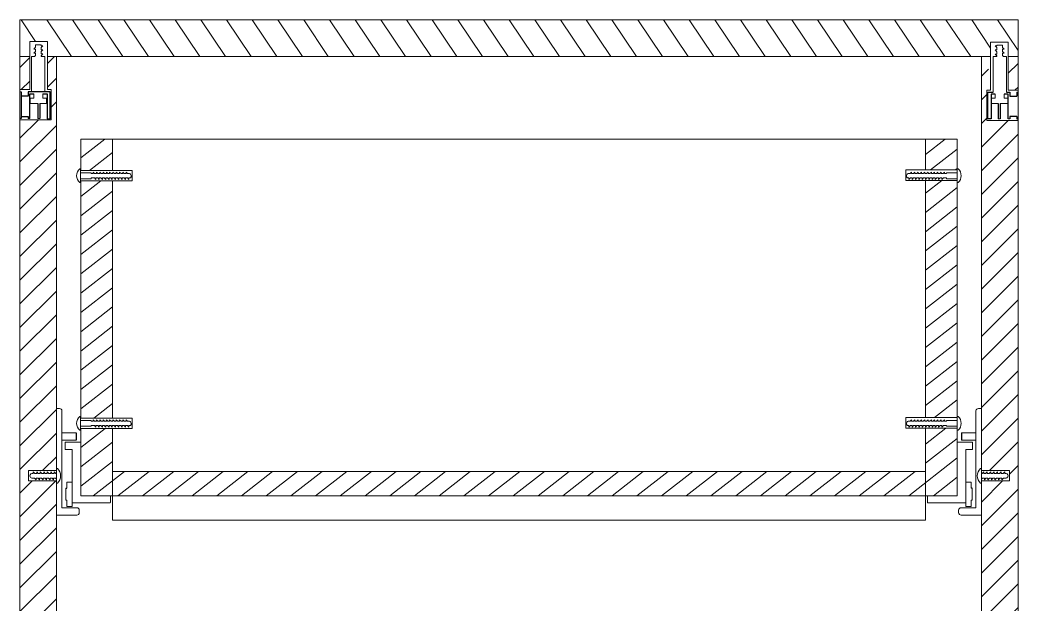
# Model space of a CAD drawing. Header units: millimetres. Extents: x 46 to 893, y 206 to 662.
# Drawn here: x 116.67 to 157.67, y 367.75 to 391.75 of the extents above; entities that cross this region are included whole.
import ezdxf

# ---------------------------------------------------------------- set-up
doc = ezdxf.new("R2010")
doc.units = ezdxf.units.MM
doc.header["$MEASUREMENT"] = 0
doc.linetypes.add('ACAD_ISO02W100', pattern=[15, 12, -3])
for name, color, linetype, lineweight in [('linee non sezionate', 8, 'Continuous', 18), ('pareti sezionate', 7, 'Continuous', 18), ('retini', 11, 'Continuous', 18), ('riquadro viti', 2, 'Continuous', 18), ('viti e cerniere', 4, 'Continuous', 13)]:
    doc.layers.add(name, color=color, linetype=linetype, lineweight=lineweight)
doc.layers.add('viti sottili', color=4, linetype='Continuous')
pattern_1 = [(45, (-302.33636, -44.7635), (-0.4861359, 0.4861359), [])]

msp = doc.modelspace()

# ---------------------------------------------------------------- hatches: boundary and pattern name
at = {"layer": 'retini'}
h = msp.add_hatch(dxfattribs=at)
h.set_pattern_fill('ANSI31', color=256, scale=7, angle=259)
h.set_pattern_definition([(304, (-302.3364, -44.7635), (0.7254079, 0.4892938), [])])
h.paths.add_polyline_path([(157.669, 391.745), (116.669, 391.745), (116.669, 390.245), (117.073, 390.245), (117.073, 390.857), (117.795, 390.857), (117.795, 390.245), (156.543, 390.24), (156.543, 390.834), (157.265, 390.834), (157.265, 390.24), (157.669, 390.24)])
h = msp.add_hatch(dxfattribs=at)
h.set_pattern_fill('ANSI31', color=256, scale=5.5)
h.set_pattern_definition(pattern_1)
h.paths.add_polyline_path([(118.169, 372.715), (118.166, 372.715), (118.166, 372.802), (117.023, 372.802), (117.023, 373.23), (118.166, 373.23), (118.166, 373.315), (118.169, 390.245), (117.795, 390.245), (117.795, 388.882), (117.954, 388.882), (117.954, 387.637), (116.669, 387.637), (116.669, 343.745), (118.169, 343.745), (118.169, 344.319), (117.67, 344.319), (117.67, 345.045), (117.695, 345.045), (118.169, 345.045), (118.169, 346.476), (117.606, 346.476), (117.606, 347.333), (118.169, 347.333), (118.169, 352.66), (118.166, 352.66), (118.166, 352.747), (117.023, 352.747), (117.023, 353.175), (118.166, 353.175), (118.166, 353.26)])
h.paths.add_polyline_path([(117.073, 390.245), (116.669, 390.245), (116.669, 388.882), (117.073, 388.882)])
h = msp.add_hatch(dxfattribs=at)
h.set_pattern_fill('ANSI31', color=256, scale=5.5)
h.set_pattern_definition(pattern_1)
h.paths.add_polyline_path([(157.669, 387.614), (156.384, 387.614), (156.384, 388.859), (156.495, 390.24), (156.169, 390.24), (156.169, 373.23), (157.313, 373.23), (157.313, 372.802), (156.169, 372.802), (156.169, 353.18), (157.313, 353.18), (157.313, 352.752), (156.169, 352.752), (156.169, 347.333), (156.778, 347.333), (156.778, 346.904), (156.778, 346.476), (156.169, 346.476), (156.169, 345.046), (156.643, 345.046), (156.668, 345.046), (156.668, 344.319), (156.169, 344.319), (156.169, 343.745), (157.669, 343.745)])
h.paths.add_polyline_path([(157.669, 390.24), (157.265, 390.24), (157.265, 388.859), (157.669, 388.859)], flags=17)
h = msp.add_hatch(dxfattribs=at)
h.set_pattern_fill('ANSI31', color=256, scale=5, angle=173)
h.set_pattern_definition([(218, (-302.33636, -44.7635), (0.3847884, -0.4925067), [])])
h.paths.add_polyline_path([(120.469, 385.131), (119.169, 385.131), (119.169, 375.385), (120.469, 375.385)])
h.paths.add_polyline_path([(120.469, 386.845), (119.169, 386.845), (119.169, 385.561), (120.469, 385.561)])
h.paths.add_polyline_path([(120.469, 374.955), (119.169, 374.955), (119.169, 372.195), (120.469, 372.195), (120.469, 373.195)])
h.paths.add_polyline_path([(153.869, 373.195), (120.469, 373.195), (120.469, 372.195), (153.869, 372.195)])
h.paths.add_polyline_path([(155.169, 385.152), (153.869, 385.152), (153.869, 375.407), (155.169, 375.407)])
h.paths.add_polyline_path([(155.169, 386.845), (153.869, 386.845), (153.869, 385.582), (155.169, 385.582)])
h.paths.add_polyline_path([(155.169, 374.976), (153.869, 374.976), (153.869, 373.195), (153.869, 372.195), (154.869, 372.195), (155.169, 372.195)])
h.paths.add_polyline_path([(120.469, 365.071), (119.169, 365.071), (119.169, 355.326), (120.469, 355.326)])
h.paths.add_polyline_path([(120.469, 366.795), (119.169, 366.795), (119.169, 365.501), (120.469, 365.501)])
h.paths.add_polyline_path([(120.469, 354.896), (119.169, 354.896), (119.169, 352.145), (120.469, 352.145), (120.469, 353.145)])
h.paths.add_polyline_path([(153.869, 353.145), (120.469, 353.145), (120.469, 352.145), (153.869, 352.145)])
h.paths.add_polyline_path([(155.169, 365.092), (153.869, 365.092), (153.869, 355.347), (155.159, 355.347), (155.159, 355.403)])
h.paths.add_polyline_path([(155.169, 366.795), (153.869, 366.795), (153.869, 365.523), (155.169, 365.523)])
h.paths.add_polyline_path([(155.169, 354.837), (155.159, 354.837), (155.159, 354.917), (153.869, 354.917), (153.869, 353.145), (153.869, 352.145), (154.869, 352.145), (155.169, 352.145)])

# ---------------------------------------------------------------- linework, layer by layer
at = {"layer": 'linee non sezionate'}
for p, q in [((120.469, 386.845), (153.869, 386.845)), ((120.469, 372.195), (120.469, 371.195)), ((153.869, 371.195), (153.869, 372.195)), ((120.469, 371.195), (153.869, 371.195))]:
    msp.add_line(p, q, dxfattribs=at)
at = {"layer": 'pareti sezionate'}
for p, q in [((157.669, 391.745), (116.669, 391.745)), ((116.669, 391.745), (116.669, 390.245)), ((116.669, 390.245), (117.073, 390.245)), ((117.795, 390.245), (156.543, 390.24)), ((118.169, 390.245), (118.169, 373.315)), ((156.169, 390.245), (156.169, 353.265)), ((157.265, 390.24), (157.669, 390.24)), ((120.469, 373.195), (153.869, 373.195)), ((118.169, 372.715), (118.169, 353.26)), ((120.469, 372.195), (153.869, 372.195))]:
    msp.add_line(p, q, dxfattribs=at)
for points in [[(118.169, 344.319), (118.169, 343.745), (116.669, 343.745), (116.669, 391.745)], [(156.169, 344.333), (156.169, 343.745), (157.669, 343.745), (157.669, 391.745)], [(120.469, 385.561), (120.469, 386.845), (119.169, 386.845), (119.169, 385.561)], [(153.869, 385.582), (153.869, 386.845), (155.169, 386.845), (155.169, 385.582)], [(119.169, 385.131), (119.169, 375.385)], [(120.469, 375.385), (120.469, 385.131)], [(153.869, 375.407), (153.869, 385.152)], [(155.169, 385.152), (155.169, 375.407)], [(119.169, 374.955), (119.169, 372.195), (120.469, 372.195), (120.469, 373.195), (120.469, 374.955)], [(155.169, 374.976), (155.169, 372.195), (154.869, 372.195), (153.869, 372.195), (153.869, 373.195), (153.869, 374.976)]]:
    msp.add_lwpolyline(points, dxfattribs=at)
at = {"layer": 'riquadro viti', "ltscale": 0.7}
for points in [[(116.669, 387.637), (117.954, 387.637), (117.954, 388.882), (117.795, 388.882), (117.795, 390.857), (117.073, 390.857), (117.073, 388.882), (116.669, 388.882)], [(157.669, 387.614), (156.384, 387.614), (156.384, 388.859), (156.543, 388.859), (156.543, 390.834), (157.265, 390.834), (157.265, 388.859), (157.669, 388.859)]]:
    msp.add_lwpolyline(points, dxfattribs=at)
at = {"layer": 'riquadro viti', "ltscale": 0.2}
for points in [[(119.169, 385.131), (121.277, 385.131), (121.277, 385.152), (121.277, 385.561), (119.169, 385.561)], [(155.169, 385.582), (153.061, 385.582), (153.061, 385.561), (153.061, 385.152), (155.169, 385.152)], [(119.169, 374.955), (121.277, 374.955), (121.277, 374.976), (121.277, 375.385), (119.169, 375.385)], [(155.169, 375.407), (153.061, 375.407), (153.061, 375.385), (153.061, 374.976), (155.169, 374.976)]]:
    msp.add_lwpolyline(points, dxfattribs=at)
at = {"layer": 'riquadro viti', "linetype": 'ACAD_ISO02W100', "ltscale": 0.2}
for points in [[(118.164, 373.23), (117.023, 373.23), (117.023, 372.802), (118.168, 372.802)], [(156.171, 373.23), (157.313, 373.23), (157.313, 372.802), (156.167, 372.802)]]:
    msp.add_lwpolyline(points, dxfattribs=at)
at = {"layer": 'viti e cerniere'}
for p, q in [((117.309, 390.625), (117.309, 390.72)), ((117.309, 390.72), (117.54, 390.72)), ((117.309, 390.456), (117.309, 390.551)), ((117.309, 390.288), (117.309, 390.383)), ((117.54, 390.72), (117.54, 390.687)), ((117.54, 390.518), (117.54, 390.613)), ((117.54, 390.35), (117.54, 390.445)), ((156.802, 390.682), (156.731, 390.682)), ((156.802, 390.608), (156.731, 390.682)), ((156.802, 390.513), (156.731, 390.513)), ((156.802, 390.44), (156.731, 390.513)), ((156.802, 390.271), (156.731, 390.345)), ((156.802, 390.345), (156.731, 390.345)), ((157.033, 390.715), (156.802, 390.715)), ((156.802, 390.715), (156.802, 390.682)), ((156.802, 390.513), (156.802, 390.608)), ((156.802, 390.345), (156.802, 390.44)), ((157.033, 390.62), (157.033, 390.715)), ((157.103, 390.546), (157.033, 390.62)), ((157.033, 390.451), (157.033, 390.546)), ((157.103, 390.546), (157.033, 390.546)), ((157.103, 390.378), (157.033, 390.451)), ((157.033, 390.283), (157.033, 390.378)), ((157.103, 390.378), (157.033, 390.378)), ((117.147, 390.246), (117.147, 388.79)), ((117.268, 390.246), (117.147, 390.246)), ((117.54, 390.246), (117.54, 390.277)), ((117.697, 390.246), (117.54, 390.246)), ((117.697, 388.79), (117.697, 390.246)), ((156.645, 388.785), (156.645, 390.24)), ((156.645, 390.24), (156.802, 390.24)), ((156.802, 390.24), (156.802, 390.271)), ((157.074, 390.24), (157.033, 390.283)), ((157.074, 390.24), (157.195, 390.24)), ((157.195, 390.24), (157.195, 388.785)), ((117.239, 388.536), (117.239, 388.707)), ((117.606, 388.536), (117.606, 388.707)), ((117.697, 388.853), (117.697, 388.853)), ((156.645, 388.848), (156.645, 388.848)), ((156.736, 388.53), (156.736, 388.702)), ((157.103, 388.53), (157.103, 388.702)), ((119.6, 385.439), (119.677, 385.439)), ((119.677, 385.495), (119.736, 385.439)), ((119.677, 385.495), (119.677, 385.439)), ((119.736, 385.439), (119.812, 385.439)), ((119.812, 385.495), (119.871, 385.439)), ((119.812, 385.495), (119.812, 385.439)), ((119.871, 385.439), (119.948, 385.439)), ((119.948, 385.495), (120.007, 385.439)), ((119.948, 385.495), (119.948, 385.439)), ((120.007, 385.439), (120.083, 385.439)), ((120.083, 385.495), (120.142, 385.439)), ((120.083, 385.495), (120.083, 385.439)), ((120.142, 385.439), (120.219, 385.439)), ((120.219, 385.495), (120.278, 385.439)), ((120.219, 385.495), (120.219, 385.439)), ((120.278, 385.439), (120.354, 385.439)), ((120.354, 385.495), (120.413, 385.439)), ((120.354, 385.495), (120.354, 385.439)), ((120.413, 385.439), (120.49, 385.439)), ((120.49, 385.495), (120.549, 385.439)), ((120.49, 385.495), (120.49, 385.439)), ((120.549, 385.439), (120.626, 385.439)), ((120.626, 385.495), (120.685, 385.439)), ((120.626, 385.495), (120.626, 385.439)), ((120.685, 385.439), (120.761, 385.439)), ((120.761, 385.495), (120.82, 385.439)), ((120.761, 385.495), (120.761, 385.439)), ((120.82, 385.439), (120.897, 385.439)), ((120.897, 385.495), (120.956, 385.439)), ((120.897, 385.495), (120.897, 385.439)), ((120.956, 385.439), (121.032, 385.439)), ((121.032, 385.495), (121.091, 385.439)), ((121.032, 385.495), (121.032, 385.439)), ((121.091, 385.439), (121.168, 385.439)), ((153.237, 385.439), (153.16, 385.439)), ((153.296, 385.495), (153.237, 385.439)), ((153.296, 385.495), (153.296, 385.439)), ((153.372, 385.439), (153.296, 385.439)), ((153.431, 385.495), (153.372, 385.439)), ((153.431, 385.495), (153.431, 385.439)), ((153.508, 385.439), (153.431, 385.439)), ((153.567, 385.495), (153.508, 385.439)), ((153.567, 385.495), (153.567, 385.439)), ((153.643, 385.439), (153.567, 385.439)), ((153.703, 385.495), (153.643, 385.439)), ((153.703, 385.495), (153.703, 385.439)), ((153.779, 385.439), (153.703, 385.439)), ((153.838, 385.495), (153.779, 385.439)), ((153.838, 385.495), (153.838, 385.439)), ((153.915, 385.439), (153.838, 385.439)), ((153.974, 385.495), (153.915, 385.439)), ((153.974, 385.495), (153.974, 385.439)), ((154.05, 385.439), (153.974, 385.439)), ((154.109, 385.495), (154.05, 385.439)), ((154.109, 385.495), (154.109, 385.439)), ((154.186, 385.439), (154.109, 385.439)), ((154.245, 385.495), (154.186, 385.439)), ((154.245, 385.495), (154.245, 385.439)), ((154.321, 385.439), (154.245, 385.439)), ((154.38, 385.495), (154.321, 385.439)), ((154.38, 385.495), (154.38, 385.439)), ((154.457, 385.439), (154.38, 385.439)), ((154.516, 385.495), (154.457, 385.439)), ((154.516, 385.495), (154.516, 385.439)), ((154.593, 385.439), (154.516, 385.439)), ((154.652, 385.495), (154.593, 385.439)), ((154.652, 385.495), (154.652, 385.439)), ((154.728, 385.439), (154.652, 385.439)), ((119.726, 385.252), (119.785, 385.196)), ((119.785, 385.252), (119.862, 385.252)), ((119.785, 385.252), (119.785, 385.196)), ((119.862, 385.252), (119.921, 385.196)), ((119.921, 385.252), (119.998, 385.252)), ((119.921, 385.252), (119.921, 385.196)), ((119.998, 385.252), (120.057, 385.196)), ((120.057, 385.252), (120.133, 385.252)), ((120.057, 385.252), (120.057, 385.196)), ((120.133, 385.252), (120.192, 385.196)), ((120.192, 385.252), (120.269, 385.252)), ((120.192, 385.252), (120.192, 385.196)), ((120.269, 385.252), (120.328, 385.196)), ((120.328, 385.252), (120.404, 385.252)), ((120.328, 385.252), (120.328, 385.196)), ((120.404, 385.252), (120.463, 385.196)), ((120.463, 385.252), (120.54, 385.252)), ((120.463, 385.252), (120.463, 385.196)), ((120.54, 385.252), (120.599, 385.196)), ((120.599, 385.252), (120.675, 385.252)), ((120.599, 385.252), (120.599, 385.196)), ((120.675, 385.252), (120.735, 385.196)), ((120.735, 385.252), (120.811, 385.252)), ((120.735, 385.252), (120.735, 385.196)), ((120.811, 385.252), (120.87, 385.196)), ((120.87, 385.252), (120.947, 385.252)), ((120.87, 385.252), (120.87, 385.196)), ((120.947, 385.252), (121.006, 385.196)), ((121.006, 385.252), (121.082, 385.252)), ((121.006, 385.252), (121.006, 385.196)), ((121.082, 385.252), (121.141, 385.196)), ((121.141, 385.252), (121.205, 385.252)), ((121.141, 385.252), (121.141, 385.196)), ((153.187, 385.252), (153.123, 385.252)), ((153.187, 385.252), (153.187, 385.196)), ((153.246, 385.252), (153.187, 385.196)), ((153.322, 385.252), (153.246, 385.252)), ((153.322, 385.252), (153.322, 385.196)), ((153.381, 385.252), (153.322, 385.196)), ((153.458, 385.252), (153.381, 385.252)), ((153.458, 385.252), (153.458, 385.196)), ((153.517, 385.252), (153.458, 385.196)), ((153.594, 385.252), (153.517, 385.252)), ((153.594, 385.252), (153.594, 385.196)), ((153.653, 385.252), (153.594, 385.196)), ((153.729, 385.252), (153.653, 385.252)), ((153.729, 385.252), (153.729, 385.196)), ((153.788, 385.252), (153.729, 385.196)), ((153.865, 385.252), (153.788, 385.252)), ((153.865, 385.252), (153.865, 385.196)), ((153.924, 385.252), (153.865, 385.196)), ((154, 385.252), (153.924, 385.252)), ((154, 385.252), (154, 385.196)), ((154.059, 385.252), (154, 385.196)), ((154.136, 385.252), (154.059, 385.252)), ((154.136, 385.252), (154.136, 385.196)), ((154.195, 385.252), (154.136, 385.196)), ((154.271, 385.252), (154.195, 385.252)), ((154.271, 385.252), (154.271, 385.196)), ((154.331, 385.252), (154.271, 385.196)), ((154.407, 385.252), (154.331, 385.252)), ((154.407, 385.252), (154.407, 385.196)), ((154.466, 385.252), (154.407, 385.196)), ((154.543, 385.252), (154.466, 385.252)), ((154.543, 385.252), (154.543, 385.196)), ((154.602, 385.252), (154.543, 385.196)), ((118.292, 375.78), (118.169, 375.78)), ((156.043, 375.78), (156.166, 375.78)), ((119.6, 375.263), (119.677, 375.263)), ((119.677, 375.32), (119.736, 375.263)), ((119.677, 375.32), (119.677, 375.263)), ((119.736, 375.263), (119.812, 375.263)), ((119.812, 375.32), (119.871, 375.263)), ((119.812, 375.32), (119.812, 375.263)), ((119.871, 375.263), (119.948, 375.263)), ((119.948, 375.32), (120.007, 375.263)), ((119.948, 375.32), (119.948, 375.263)), ((120.007, 375.263), (120.083, 375.263)), ((120.083, 375.32), (120.142, 375.263)), ((120.083, 375.32), (120.083, 375.263)), ((120.142, 375.263), (120.219, 375.263)), ((120.219, 375.32), (120.278, 375.263)), ((120.219, 375.32), (120.219, 375.263)), ((120.278, 375.263), (120.354, 375.263)), ((120.354, 375.32), (120.413, 375.263)), ((120.354, 375.32), (120.354, 375.263)), ((120.413, 375.263), (120.49, 375.263)), ((120.49, 375.32), (120.549, 375.263)), ((120.49, 375.32), (120.49, 375.263)), ((120.549, 375.263), (120.626, 375.263)), ((120.626, 375.32), (120.685, 375.263)), ((120.626, 375.32), (120.626, 375.263)), ((120.685, 375.263), (120.761, 375.263)), ((120.761, 375.32), (120.82, 375.263)), ((120.761, 375.32), (120.761, 375.263)), ((120.82, 375.263), (120.897, 375.263)), ((120.897, 375.32), (120.956, 375.263)), ((120.897, 375.32), (120.897, 375.263)), ((120.956, 375.263), (121.032, 375.263)), ((121.032, 375.32), (121.091, 375.263)), ((121.032, 375.32), (121.032, 375.263)), ((121.091, 375.263), (121.168, 375.263)), ((153.237, 375.263), (153.16, 375.263)), ((153.296, 375.32), (153.237, 375.263)), ((153.296, 375.32), (153.296, 375.263)), ((153.372, 375.263), (153.296, 375.263)), ((153.431, 375.32), (153.372, 375.263)), ((153.431, 375.32), (153.431, 375.263)), ((153.508, 375.263), (153.431, 375.263)), ((153.567, 375.32), (153.508, 375.263)), ((153.567, 375.32), (153.567, 375.263)), ((153.643, 375.263), (153.567, 375.263)), ((153.703, 375.32), (153.643, 375.263)), ((153.703, 375.32), (153.703, 375.263)), ((153.779, 375.263), (153.703, 375.263)), ((153.838, 375.32), (153.779, 375.263)), ((153.838, 375.32), (153.838, 375.263)), ((153.915, 375.263), (153.838, 375.263)), ((153.974, 375.32), (153.915, 375.263)), ((153.974, 375.32), (153.974, 375.263)), ((154.05, 375.263), (153.974, 375.263)), ((154.109, 375.32), (154.05, 375.263)), ((154.109, 375.32), (154.109, 375.263)), ((154.186, 375.263), (154.109, 375.263)), ((154.245, 375.32), (154.186, 375.263)), ((154.245, 375.32), (154.245, 375.263)), ((154.321, 375.263), (154.245, 375.263)), ((154.38, 375.32), (154.321, 375.263)), ((154.38, 375.32), (154.38, 375.263)), ((154.457, 375.263), (154.38, 375.263)), ((154.516, 375.32), (154.457, 375.263)), ((154.516, 375.32), (154.516, 375.263)), ((154.593, 375.263), (154.516, 375.263)), ((154.652, 375.32), (154.593, 375.263)), ((154.652, 375.32), (154.652, 375.263)), ((154.728, 375.263), (154.652, 375.263)), ((119.726, 375.077), (119.785, 375.02)), ((119.785, 375.077), (119.862, 375.077)), ((119.785, 375.077), (119.785, 375.02)), ((119.862, 375.077), (119.921, 375.02)), ((119.921, 375.077), (119.998, 375.077)), ((119.921, 375.077), (119.921, 375.02)), ((119.998, 375.077), (120.057, 375.02)), ((120.057, 375.077), (120.133, 375.077)), ((120.057, 375.077), (120.057, 375.02)), ((120.133, 375.077), (120.192, 375.02)), ((120.192, 375.077), (120.269, 375.077)), ((120.192, 375.077), (120.192, 375.02)), ((120.269, 375.077), (120.328, 375.02)), ((120.328, 375.077), (120.404, 375.077)), ((120.328, 375.077), (120.328, 375.02)), ((120.404, 375.077), (120.463, 375.02)), ((120.463, 375.077), (120.54, 375.077)), ((120.463, 375.077), (120.463, 375.02)), ((120.54, 375.077), (120.599, 375.02)), ((120.599, 375.077), (120.675, 375.077)), ((120.599, 375.077), (120.599, 375.02)), ((120.675, 375.077), (120.735, 375.02)), ((120.735, 375.077), (120.811, 375.077)), ((120.735, 375.077), (120.735, 375.02)), ((120.811, 375.077), (120.87, 375.02)), ((120.87, 375.077), (120.947, 375.077)), ((120.87, 375.077), (120.87, 375.02)), ((120.947, 375.077), (121.006, 375.02)), ((121.006, 375.077), (121.082, 375.077)), ((121.006, 375.077), (121.006, 375.02)), ((121.082, 375.077), (121.141, 375.02)), ((121.141, 375.077), (121.205, 375.077)), ((121.141, 375.077), (121.141, 375.02)), ((153.187, 375.077), (153.123, 375.077)), ((153.187, 375.077), (153.187, 375.02)), ((153.246, 375.077), (153.187, 375.02)), ((153.322, 375.077), (153.246, 375.077)), ((153.322, 375.077), (153.322, 375.02)), ((153.381, 375.077), (153.322, 375.02)), ((153.458, 375.077), (153.381, 375.077)), ((153.458, 375.077), (153.458, 375.02)), ((153.517, 375.077), (153.458, 375.02)), ((153.594, 375.077), (153.517, 375.077)), ((153.594, 375.077), (153.594, 375.02)), ((153.653, 375.077), (153.594, 375.02)), ((153.729, 375.077), (153.653, 375.077)), ((153.729, 375.077), (153.729, 375.02)), ((153.788, 375.077), (153.729, 375.02)), ((153.865, 375.077), (153.788, 375.077)), ((153.865, 375.077), (153.865, 375.02)), ((153.924, 375.077), (153.865, 375.02)), ((154, 375.077), (153.924, 375.077)), ((154, 375.077), (154, 375.02)), ((154.059, 375.077), (154, 375.02)), ((154.136, 375.077), (154.059, 375.077)), ((154.136, 375.077), (154.136, 375.02)), ((154.195, 375.077), (154.136, 375.02)), ((154.271, 375.077), (154.195, 375.077)), ((154.271, 375.077), (154.271, 375.02)), ((154.331, 375.077), (154.271, 375.02)), ((154.407, 375.077), (154.331, 375.077)), ((154.407, 375.077), (154.407, 375.02)), ((154.466, 375.077), (154.407, 375.02)), ((154.543, 375.077), (154.466, 375.077)), ((154.543, 375.077), (154.543, 375.02)), ((154.602, 375.077), (154.543, 375.02)), ((119.169, 374.395), (118.532, 374.395)), ((155.166, 374.395), (155.803, 374.395)), ((117.215, 373.114), (117.151, 373.114)), ((117.215, 373.114), (117.215, 373.174)), ((117.277, 373.114), (117.215, 373.174)), ((117.359, 373.114), (117.277, 373.114)), ((117.359, 373.114), (117.359, 373.174)), ((117.421, 373.114), (117.359, 373.174)), ((117.502, 373.114), (117.421, 373.114)), ((117.502, 373.114), (117.502, 373.174)), ((117.565, 373.114), (117.502, 373.174)), ((117.646, 373.114), (117.565, 373.114)), ((117.646, 373.114), (117.646, 373.174)), ((117.709, 373.114), (117.646, 373.174)), ((117.79, 373.114), (117.709, 373.114)), ((117.79, 373.114), (117.79, 373.174)), ((117.852, 373.114), (117.79, 373.174)), ((117.934, 373.114), (117.852, 373.114)), ((117.934, 373.114), (117.934, 373.174)), ((117.996, 373.114), (117.934, 373.174)), ((118.077, 373.114), (117.996, 373.114)), ((118.077, 373.114), (118.077, 373.174)), ((118.14, 373.114), (118.077, 373.174)), ((118.166, 373.114), (118.14, 373.114)), ((118.206, 373.315), (118.166, 373.315)), ((118.166, 373.315), (118.166, 372.715)), ((156.129, 373.315), (156.169, 373.315)), ((156.169, 373.315), (156.169, 372.715)), ((156.169, 373.114), (156.195, 373.114)), ((156.195, 373.114), (156.258, 373.174)), ((156.258, 373.114), (156.258, 373.174)), ((156.258, 373.114), (156.339, 373.114)), ((156.339, 373.114), (156.402, 373.174)), ((156.402, 373.114), (156.402, 373.174)), ((156.402, 373.114), (156.483, 373.114)), ((156.483, 373.114), (156.546, 373.174)), ((156.546, 373.114), (156.546, 373.174)), ((156.546, 373.114), (156.627, 373.114)), ((156.627, 373.114), (156.689, 373.174)), ((156.689, 373.114), (156.689, 373.174)), ((156.689, 373.114), (156.771, 373.114)), ((156.771, 373.114), (156.833, 373.174)), ((156.833, 373.114), (156.833, 373.174)), ((156.833, 373.114), (156.914, 373.114)), ((156.914, 373.114), (156.977, 373.174)), ((156.977, 373.114), (156.977, 373.174)), ((156.977, 373.114), (157.058, 373.114)), ((157.058, 373.114), (157.121, 373.174)), ((157.121, 373.114), (157.121, 373.174)), ((157.121, 373.114), (157.184, 373.114)), ((117.268, 372.916), (117.187, 372.916)), ((117.33, 372.856), (117.268, 372.916)), ((117.33, 372.856), (117.33, 372.916)), ((117.411, 372.916), (117.33, 372.916)), ((117.474, 372.856), (117.411, 372.916)), ((117.474, 372.856), (117.474, 372.916)), ((117.555, 372.916), (117.474, 372.916)), ((117.618, 372.856), (117.555, 372.916)), ((117.699, 372.916), (117.618, 372.916)), ((117.618, 372.856), (117.618, 372.916)), ((117.762, 372.856), (117.699, 372.916)), ((117.843, 372.916), (117.762, 372.916)), ((117.762, 372.856), (117.762, 372.916)), ((117.905, 372.856), (117.843, 372.916)), ((117.905, 372.856), (117.905, 372.916)), ((117.986, 372.916), (117.905, 372.916)), ((118.049, 372.856), (117.986, 372.916)), ((118.049, 372.856), (118.049, 372.916)), ((118.13, 372.916), (118.049, 372.916)), ((118.166, 372.882), (118.13, 372.916)), ((118.166, 372.715), (118.206, 372.715)), ((156.169, 372.715), (156.129, 372.715)), ((156.169, 372.882), (156.205, 372.916)), ((156.205, 372.916), (156.286, 372.916)), ((156.286, 372.856), (156.349, 372.916)), ((156.286, 372.856), (156.286, 372.916)), ((156.349, 372.916), (156.43, 372.916)), ((156.43, 372.856), (156.493, 372.916)), ((156.43, 372.856), (156.43, 372.916)), ((156.493, 372.916), (156.574, 372.916)), ((156.574, 372.856), (156.636, 372.916)), ((156.574, 372.856), (156.574, 372.916)), ((156.636, 372.916), (156.718, 372.916)), ((156.718, 372.856), (156.78, 372.916)), ((156.718, 372.856), (156.718, 372.916)), ((156.78, 372.916), (156.861, 372.916)), ((156.861, 372.856), (156.924, 372.916)), ((156.861, 372.856), (156.861, 372.916)), ((156.924, 372.916), (157.005, 372.916)), ((157.005, 372.856), (157.068, 372.916)), ((157.005, 372.856), (157.005, 372.916)), ((157.068, 372.916), (157.149, 372.916))]:
    msp.add_line(p, q, dxfattribs=at)
at = {"layer": 'viti e cerniere', "ltscale": 0.7}
for p, q in [((116.724, 388.79), (116.672, 388.79)), ((157.618, 388.785), (157.67, 388.785)), ((117.004, 387.69), (117.076, 387.69)), ((117.482, 387.69), (117.41, 387.691)), ((156.859, 387.685), (156.932, 387.685)), ((157.338, 387.685), (157.265, 387.685)), ((119.6, 385.467), (119.159, 385.467)), ((119.6, 385.467), (119.6, 385.439)), ((154.728, 385.467), (155.169, 385.467)), ((154.728, 385.467), (154.728, 385.439)), ((119.6, 385.224), (119.159, 385.224)), ((119.6, 385.252), (119.726, 385.252)), ((119.6, 385.252), (119.6, 385.224)), ((154.728, 385.252), (154.602, 385.252)), ((154.728, 385.252), (154.728, 385.224)), ((154.728, 385.224), (155.169, 385.224)), ((118.392, 371.7), (118.392, 375.68)), ((155.943, 371.7), (155.943, 375.68)), ((119.6, 375.291), (119.159, 375.291)), ((119.6, 375.291), (119.6, 375.263)), ((154.728, 375.291), (155.169, 375.291)), ((154.728, 375.291), (154.728, 375.263)), ((118.392, 374.782), (118.984, 374.782)), ((119.6, 375.048), (119.159, 375.048)), ((119.6, 375.077), (119.726, 375.077)), ((119.6, 375.077), (119.6, 375.048)), ((154.728, 375.077), (154.602, 375.077)), ((154.728, 375.077), (154.728, 375.048)), ((154.728, 375.048), (155.169, 375.048)), ((155.943, 374.782), (155.352, 374.782)), ((118.984, 374.482), (118.392, 374.482)), ((118.532, 374.395), (118.532, 374.095)), ((155.352, 374.482), (155.943, 374.482)), ((155.803, 374.395), (155.803, 374.095)), ((118.532, 374.095), (118.81, 374.095)), ((118.81, 374.095), (118.81, 371.9)), ((155.803, 374.095), (155.526, 374.095)), ((155.526, 374.095), (155.526, 371.9)), ((118.598, 372.758), (118.598, 372.508)), ((118.598, 372.758), (118.81, 372.758)), ((155.738, 372.758), (155.526, 372.758)), ((155.738, 372.758), (155.738, 372.508)), ((118.548, 372.508), (118.548, 372.008)), ((155.788, 372.508), (155.788, 372.008)), ((118.548, 372.008), (118.598, 372.008)), ((118.598, 372.008), (118.598, 371.758)), ((120.351, 371.9), (118.81, 371.9)), ((118.81, 371.758), (118.81, 371.9)), ((120.382, 371.921), (120.382, 372.2)), ((153.954, 371.921), (153.954, 372.2)), ((153.985, 371.9), (155.526, 371.9)), ((155.526, 371.758), (155.526, 371.9)), ((155.738, 372.008), (155.738, 371.758)), ((155.788, 372.008), (155.738, 372.008)), ((118.392, 371.7), (119.006, 371.7)), ((118.598, 371.758), (118.81, 371.758)), ((119.106, 371.5), (119.106, 371.6)), ((155.23, 371.5), (155.23, 371.6)), ((155.943, 371.7), (155.33, 371.7)), ((155.738, 371.758), (155.526, 371.758)), ((119.006, 371.4), (118.169, 371.4)), ((155.33, 371.4), (156.166, 371.4))]:
    msp.add_line(p, q, dxfattribs=at)
at = {"layer": 'viti e cerniere'}
for points in [[(117.239, 390.551), (117.309, 390.625)], [(117.239, 390.551), (117.309, 390.551)], [(117.239, 390.383), (117.309, 390.456)], [(117.239, 390.383), (117.309, 390.383)], [(117.54, 390.613), (117.611, 390.687)], [(117.54, 390.687), (117.611, 390.687)], [(117.54, 390.445), (117.611, 390.518)], [(117.54, 390.518), (117.611, 390.518)], [(117.54, 390.277), (117.611, 390.35)], [(117.54, 390.35), (117.54, 390.35), (117.611, 390.35)], [(117.268, 390.246), (117.309, 390.288)], [(117.409, 388.316), (117.084, 388.316), (117.084, 388.536), (117.239, 388.536)], [(117.606, 388.536), (117.761, 388.536), (117.761, 388.316), (117.482, 388.316)], [(156.736, 388.53), (156.581, 388.53), (156.581, 388.311), (156.86, 388.311)], [(156.932, 388.311), (157.258, 388.311), (157.258, 388.53), (157.103, 388.53)]]:
    msp.add_lwpolyline(points, dxfattribs=at)
for points in [[(119.159, 385.063), (119.122, 385.063, -0.451416), (119.122, 385.628), (119.159, 385.628)], [(155.169, 385.063), (155.206, 385.063, 0.451416), (155.206, 385.628), (155.169, 385.628)], [(119.159, 374.887), (119.122, 374.887, -0.451416), (119.122, 375.453), (119.159, 375.453)], [(155.169, 374.887), (155.206, 374.887, 0.451416), (155.206, 375.453), (155.169, 375.453)]]:
    msp.add_lwpolyline(points, format="xyb", close=True, dxfattribs=at)
at = {"layer": 'viti e cerniere', "ltscale": 0.7}
for centre, radius, start, end in [((121.129, 385.334), 0.111, 312.7248, 69.6327), ((153.199, 385.334), 0.111, 110.3673, 227.2752), ((121.129, 375.159), 0.111, 312.7248, 69.6327), ((153.199, 375.159), 0.111, 110.3673, 227.2752), ((117.174, 373.019), 0.0976, 103.316, 208.0781), ((157.162, 373.019), 0.0976, 331.9219, 76.684), ((117.179, 373.018), 0.102, 206.2908, 274.1101), ((157.156, 373.018), 0.102, 265.8899, 333.7092), ((119.006, 371.6), 0.1, 0, 90), ((119.006, 371.5), 0.1, 270, 0), ((155.33, 371.6), 0.1, 90, 180), ((155.33, 371.5), 0.1, 180, 270)]:
    msp.add_arc(centre, radius, start, end, dxfattribs=at)
at = {"layer": 'viti e cerniere'}
for centre, radius, start, end in [((118.292, 375.68), 0.1, 0, 90), ((156.043, 375.68), 0.1, 90, 180), ((117.941, 373.015), 0.4, 311.4096, 48.5904), ((156.394, 373.015), 0.4, 131.4096, 228.5904), ((120.352, 371.931), 0.0309, 267.1352, 341.969), ((153.983, 371.931), 0.0309, 198.031, 272.8648)]:
    msp.add_arc(centre, radius, start, end, dxfattribs=at)
at = {"layer": 'viti sottili'}
for p, q in [((116.724, 388.79), (116.724, 387.69)), ((117.634, 388.79), (117.004, 388.79)), ((117.004, 388.79), (117.004, 388.615)), ((117.076, 387.69), (117.076, 388.707)), ((117.076, 388.707), (117.239, 388.707)), ((117.606, 388.707), (117.781, 388.706)), ((117.909, 388.789), (117.634, 388.79)), ((117.781, 388.706), (117.781, 387.689)), ((117.909, 387.689), (117.909, 388.789)), ((156.433, 388.784), (156.645, 388.785)), ((156.433, 387.684), (156.433, 388.784)), ((156.736, 388.702), (156.56, 388.701)), ((156.56, 388.701), (156.56, 387.684)), ((157.265, 388.702), (157.103, 388.702)), ((157.195, 388.785), (157.338, 388.785)), ((157.265, 387.685), (157.265, 388.702)), ((157.338, 388.785), (157.338, 388.61)), ((157.618, 388.785), (157.618, 388.61)), ((117.004, 388.615), (116.724, 388.615)), ((117.409, 388.316), (117.41, 387.69)), ((117.482, 388.316), (117.482, 387.69)), ((156.86, 388.311), (156.859, 387.685)), ((156.932, 388.311), (156.932, 387.685)), ((157.338, 388.61), (157.618, 388.61)), ((116.724, 387.69), (116.672, 387.69)), ((116.724, 387.784), (117.004, 387.784)), ((117.004, 387.784), (117.004, 387.69)), ((117.781, 387.689), (117.909, 387.689)), ((156.56, 387.684), (156.433, 387.684)), ((157.618, 387.779), (157.338, 387.779)), ((157.338, 387.779), (157.338, 387.685)), ((157.618, 387.779), (157.618, 387.685)), ((157.618, 387.685), (157.67, 387.685)), ((118.984, 374.782), (118.984, 374.482)), ((155.352, 374.782), (155.352, 374.482)), ((118.548, 372.508), (118.598, 372.508)), ((155.788, 372.508), (155.738, 372.508))]:
    msp.add_line(p, q, dxfattribs=at)

doc.saveas('drawing.dxf')
